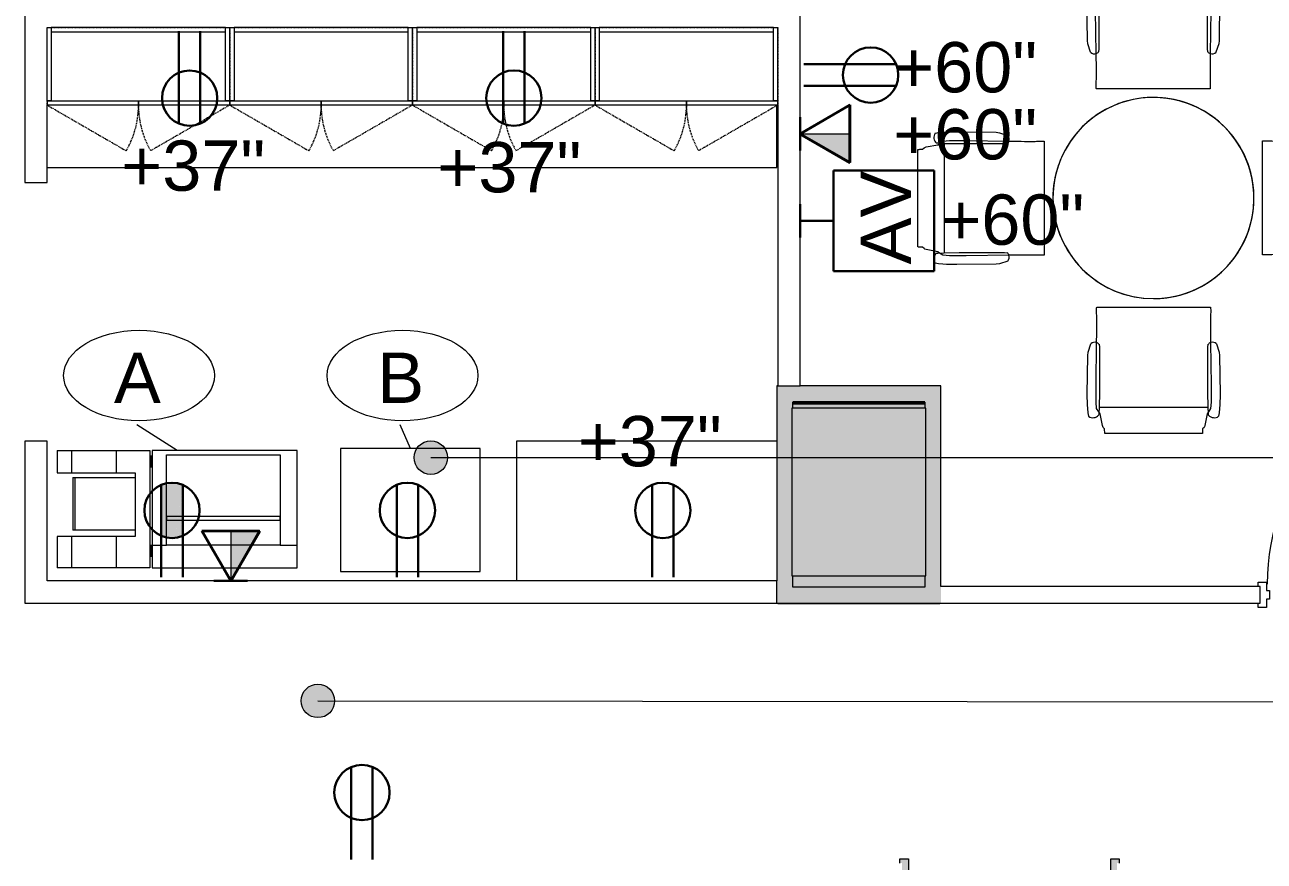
# Model space of a CAD drawing. Header units: inches. Extents: x 416 to 2283, y -56 to 1824.
# Drawn here: x 1859.1 to 2081, y 234.9 to 384.6 of the extents above; entities that cross this region are included whole.
import ezdxf

# ---------------------------------------------------------------- set-up
doc = ezdxf.new("R2010")
doc.units = ezdxf.units.IN
doc.header["$MEASUREMENT"] = 0
doc.linetypes.add('Dash', pattern=[0.25, 0.125, -0.125])
doc.linetypes.add('Hidden', pattern=[0.28125, 0.1875, -0.09375])
for name, color, linetype, lineweight in [('A-ANNO-NOTE', 131, 'Continuous', 13), ('A-AREA-IDEN', 2, 'Continuous', 9), ('A-DOOR', 31, 'Continuous', 13), ('A-WALL', 113, 'Continuous', 9), ('A-WALL-PATT', 111, 'Continuous', 13), ('E-ELEC-FIXT-IDEN', 2, 'Continuous', 9), ('I-FURN', 30, 'Continuous', 9), ('I-WALL', 2, 'Continuous', 13), ('Orbis - Background_dwg', 8, 'Continuous', 9), ('Orbis_BB$0$A-Wall-Exst', 7, 'Continuous', 9), ('Orbis_BB$0$TI_Grid_E957150$0$S-02-COLS-CONC', 50, 'Continuous', 50), ('Orbis_BB$0$TI_Grid_E957150$0$S-04-COLS-CONC', 50, 'Continuous', 50), ('Orbis_BB$0$TI_Grid_E957150$0$S-05-COLS-CONC', 50, 'Continuous', 50), ('Orbis_BB$0$TI_Grid_E957150$0$S-06-COLS-CONC', 50, 'Continuous', 50), ('Orbis_BB$0$TI_Grid_E957150$0$S-07-COLS-CONC', 50, 'Continuous', 50), ('Orbis_BB$0$TI_Grid_E957150$0$S-08-COLS-CONC', 50, 'Continuous', 50), ('Orbis_BB$0$TI_Grid_E957150$0$S-09-COLS-CONC', 50, 'Continuous', 50), ('Orbis_BB$0$TI_Grid_E957150$0$S-11-COLS-CONC', 50, 'Continuous', 50), ('Orbis_BB$0$TI_Grid_E957150$0$S-12-COLS-CONC', 50, 'Continuous', 50), ('Orbis_BB$0$TI_Grid_E957150$0$S-P1-COLS-CONC', 50, 'Continuous', 50), ('Orbis_BB$0$TI_Grid_E957150$0$S-P4-COLS-CONC', 50, 'Continuous', 50), ('Q-CASE', 31, 'Continuous', 13), ('Q-CASE-HDLN', 31, 'Dash', 9), ('Q-SPCQ', 91, 'Continuous', 9), ('Q-SPCQ-IDEN', 132, 'Continuous', 9), ('S-COLS', 52, 'Continuous', 13)]:
    doc.layers.add(name, color=color, linetype=linetype, lineweight=lineweight)
doc.styles.add('Arial_1', font='arial.ttf', dxfattribs={"height": 9})
doc.styles.add('Swis721 Lt BT', font='swissl.ttf', dxfattribs={"height": 9})

# ---------------------------------------------------------------- blocks, each defined once
blk = doc.blocks.new('Concrete-Rectangular-Column - 24 x 30-6914152-Level XX  POWER _ SIGNAL')
at = {"layer": 'S-COLS', "lineweight": 9}
blk.add_hatch(color=7, dxfattribs=at).paths.add_polyline_path([(12, -15), (12, 15), (-12, 15), (-12, -15)], flags=0)
at = {"layer": 'S-COLS', "color": 8, "lineweight": 20}
for p, q in [((12, 15), (-12, 15)), ((-12, 15), (-12, -15)), ((12, -15), (12, 15)), ((-12, -15), (12, -15))]:
    blk.add_line(p, q, dxfattribs=at)
blk = doc.blocks.new('A-Copier-Floor - A-Copier-Floor-4036613-Level XX  POWER _ SIGNAL')
at = {"layer": 'Q-SPCQ'}
for p, q in [((-30.09, 11.47), (-27.49, 11.47)), ((-30.09, 11.47), (-30.09, 7.47)), ((-27.49, 11.47), (-19.49, 11.47)), ((-27.49, 11.47), (-27.49, 7.47)), ((-19.49, 11.47), (-13.49, 11.47)), ((-19.49, 11.47), (-19.49, 7.47)), ((-13.49, 11.47), (-13.49, -9.53)), ((12.91, 11.47), (-13.09, 11.47)), ((-13.09, 11.47), (-13.09, -5.51)), ((12.91, -5.51), (12.91, 11.47)), ((-13.29, 10.49), (-13.29, 8.47)), ((-13.29, 10.49), (-13.1, 10.49)), ((-10.52, -5.51), (-10.52, 10.67)), ((-10.52, 10.67), (9.82, 10.67)), ((9.82, 10.67), (9.82, -5.51)), ((-30.09, 7.47), (-27.49, 7.47)), ((-27.49, 7.47), (-19.49, 7.47)), ((-19.49, 7.47), (-16.13, 7.47)), ((-16.13, 7.47), (-16.13, -3.97)), ((-13.1, 8.47), (-13.29, 8.47)), ((-27.26, 6.6), (-26.84, 6.6)), ((-27.26, 6.6), (-27.26, -2.84)), ((-26.84, 6.6), (-16.13, 6.6)), ((-26.84, -2.84), (-26.84, 6.6)), ((9.82, -0.4), (-10.52, -0.4)), ((-10.52, -0.4), (-10.52, -1.03)), ((-10.52, -1.03), (9.82, -1.03)), ((9.82, -1.03), (9.82, -0.4)), ((-27.49, -3.97), (-30.09, -3.97)), ((-30.09, -3.97), (-30.09, -9.53)), ((-19.49, -3.97), (-27.49, -3.97)), ((-27.49, -3.97), (-27.49, -9.53)), ((-26.84, -2.84), (-27.26, -2.84)), ((-16.13, -2.84), (-26.84, -2.84)), ((-16.13, -3.97), (-19.49, -3.97)), ((-19.49, -3.97), (-19.49, -9.53)), ((-13.29, -5.51), (-13.29, -7.53)), ((-13.29, -5.51), (-13.1, -5.51)), ((-13.09, -5.51), (-10.52, -5.51)), ((-13.09, -5.51), (-13.09, -9.53)), ((9.82, -5.51), (-10.52, -5.51)), ((9.82, -5.51), (12.91, -5.51)), ((12.91, -9.53), (12.91, -5.51)), ((-13.1, -7.53), (-13.29, -7.53)), ((-27.49, -9.53), (-30.09, -9.53)), ((-19.49, -9.53), (-27.49, -9.53)), ((-13.49, -9.53), (-19.49, -9.53)), ((-13.09, -9.53), (12.91, -9.53))]:
    blk.add_line(p, q, dxfattribs=at)
blk = doc.blocks.new('Door - Single - Solid Door-7325350-Level XX  POWER _ SIGNAL')
at = {"layer": 'A-DOOR'}
h = blk.add_hatch(color=250, dxfattribs=at)
h.paths.add_polyline_path([(-15.63, -2.84), (-14.13, -2.84), (-14.13, -1.34), (-13.63, -1.34), (-13.63, 0.16), (-14.13, 0.16), (-14.13, 2.66), (-15.63, 2.66), (-15.63, 1.91), (-15.26, 1.91), (-15.26, -2.09), (-15.63, -2.09)], flags=0)
h.paths.add_polyline_path([(23.62, -2.84), (23.62, -2.09), (23.24, -2.09), (23.24, 1.91), (23.62, 1.91), (23.62, 2.66), (22.12, 2.66), (22.12, 0.16), (21.62, 0.16), (21.62, -1.34), (22.12, -1.34), (22.12, -2.84), (23.24, -2.84)], flags=0)
at = {"layer": 'A-DOOR', "color": 8, "lineweight": 20}
for p, q in [((-15.63, 2.66), (-14.13, 2.66)), ((-15.63, 1.91), (-15.63, 2.66)), ((-14.13, 2.66), (-14.13, 0.16)), ((22.12, 2.66), (23.62, 2.66)), ((22.12, 0.16), (22.12, 2.66)), ((23.62, 2.66), (23.62, 1.91)), ((-14.13, 0.16), (-13.63, 0.16)), ((-13.63, 0.16), (-13.63, -1.34)), ((21.62, 0.16), (22.12, 0.16)), ((21.62, -1.34), (21.62, 0.16)), ((-15.63, -2.84), (-15.63, -2.09)), ((-14.13, -1.34), (-14.13, -2.84)), ((-13.63, -1.34), (-14.13, -1.34)), ((-13.03, -1.87), (-14.01, -2.84)), ((12.42, -27.32), (-13.03, -1.87)), ((22.12, -1.34), (21.62, -1.34)), ((22.12, -2.84), (22.12, -1.34)), ((23.62, -2.09), (23.62, -2.84)), ((-14.13, -2.84), (-15.63, -2.84)), ((-14.01, -2.84), (11.45, -28.29)), ((23.62, -2.84), (22.12, -2.84)), ((11.45, -28.29), (12.42, -27.32))]:
    blk.add_line(p, q, dxfattribs=at)
at = {"layer": 'A-DOOR', "lineweight": 9}
blk.add_arc((-14.01, -2.84), 36, 315, 0.5, dxfattribs=at)
blk = doc.blocks.new('C-Counter Top - ADJ HEIGHT-7508972-Level XX  POWER _ SIGNAL')
at = {"layer": 'Q-CASE', "lineweight": 9}
for p, q in [((-0.66, 0), (-47.26, 0)), ((-47.26, 0), (-47.26, -25))]:
    blk.add_line(p, q, dxfattribs=at)
blk = doc.blocks.new('Door - Single - Solid Door-6976162-Level XX  POWER _ SIGNAL')
at = {"layer": 'A-DOOR', "lineweight": 9}
for p, q in [((-15.63, 2.16), (-14.13, 2.16)), ((-15.63, 1.41), (-15.63, 2.16)), ((-14.13, 2.16), (-14.13, 0.66)), ((-14.13, 0.66), (-13.63, 0.66)), ((-13.63, 0.66), (-13.63, -0.84)), ((21.62, 0.66), (22.12, 0.66)), ((21.62, -0.84), (21.62, 0.66)), ((22.12, 2.16), (23.62, 2.16)), ((22.12, 0.66), (22.12, 2.16)), ((23.62, 2.16), (23.62, 1.41)), ((-15.63, -2.34), (-15.63, -1.59)), ((-14.13, -0.84), (-14.13, -2.34)), ((-13.63, -0.84), (-14.13, -0.84)), ((22.12, -0.84), (21.62, -0.84)), ((22.12, -2.34), (22.12, -0.84)), ((23.62, -1.59), (23.62, -2.34)), ((-14.13, -2.34), (-15.63, -2.34)), ((23.62, -2.34), (22.12, -2.34))]:
    blk.add_line(p, q, dxfattribs=at)
at = {"layer": 'A-DOOR'}
for p, q in [((-12.63, -2.34), (-14.01, -2.34)), ((-14.01, -2.34), (-14.01, -38.34)), ((-12.63, -38.34), (-12.63, -2.34)), ((-14.01, -38.34), (-12.63, -38.34))]:
    blk.add_line(p, q, dxfattribs=at)
at = {"layer": 'A-DOOR', "lineweight": 9}
blk.add_arc((-14.01, -2.34), 36, 270, 0.5, dxfattribs=at)
blk = doc.blocks.new('F - CONF TABLE _ROUND-4 CHAIRS_ - Lam 30Dia Single-Column Base-7296438-Level XX  POWER _ SIGNAL')
at = {"layer": 'I-FURN'}
for p, q in [((-27.3, 35.86), (-26.9, 37.93)), ((-26.9, 37.93), (-26.82, 38.17)), ((-26.82, 38.17), (-26.75, 38.31)), ((-26.75, 38.31), (-26.49, 38.57)), ((-26.44, 39.41), (-9.01, 39.41)), ((-8.95, 38.57), (-8.7, 38.31)), ((-8.7, 38.31), (-8.54, 37.93)), ((-8.54, 37.93), (-8.14, 35.86)), ((-29.52, 34.93), (-29.46, 35.7)), ((-29.46, 35.7), (-29.35, 36.31)), ((-27.93, 34.93), (-27.53, 35.53)), ((-27.57, 36.09), (-27.55, 35.86)), ((-27.55, 35.86), (-27.48, 34.7)), ((-27.53, 35.53), (-27.3, 35.86)), ((-8.14, 35.86), (-7.91, 35.53)), ((-7.96, 34.7), (-7.89, 35.86)), ((-7.91, 35.53), (-7.51, 34.93)), ((-7.89, 35.86), (-7.88, 36.09)), ((-6.1, 36.31), (-5.99, 35.7)), ((-5.99, 35.7), (-5.92, 34.93)), ((-29.6, 32.42), (-29.56, 34.28)), ((-29.56, 34.28), (-29.52, 34.93)), ((-28.03, 33.77), (-27.93, 34.93)), ((-28.03, 30.77), (-28.03, 33.77)), ((-27.48, 34.7), (-27.44, 32.02)), ((-7.96, 34.7), (-27.48, 34.7)), ((-8, 32.02), (-7.96, 34.7)), ((-7.51, 34.93), (-7.41, 33.77)), ((-7.41, 33.77), (-7.41, 30.77)), ((-5.92, 34.93), (-5.89, 34.28)), ((-5.89, 34.28), (-5.84, 32.42)), ((-29.51, 25.42), (-29.6, 32.42)), ((-27.44, 32.02), (-27.44, 23.93)), ((-8, 23.93), (-8, 32.02)), ((-5.84, 32.42), (-5.93, 25.42)), ((-27.93, 23.1), (-28.03, 30.77)), ((-7.41, 30.77), (-7.52, 23.1)), ((-29.45, 24.83), (-29.51, 25.42)), ((-28.96, 23.33), (-29.45, 24.83)), ((-6, 24.83), (-6.49, 23.33)), ((-5.93, 25.42), (-6, 24.83)), ((-27.44, 23.93), (-27.49, 23.43)), ((-7.95, 23.43), (-8, 23.93)), ((-7.55, 16.78), (-27.89, 16.78)), ((-56.75, 8.84), (-56.14, 8.95)), ((-56.14, 8.95), (-55.37, 9.02)), ((-55.37, 9.02), (-54.72, 9.05)), ((-54.72, 9.05), (-52.86, 9.1)), ((-52.86, 9.1), (-45.86, 9)), ((-45.86, 9), (-45.27, 8.94)), ((-45.27, 8.94), (-43.76, 8.45)), ((8.39, 8.52), (9.89, 9.01)), ((9.89, 9.01), (10.49, 9.07)), ((10.49, 9.07), (17.49, 9.17)), ((17.49, 9.17), (19.35, 9.12)), ((19.35, 9.12), (19.99, 9.09)), ((19.99, 9.09), (20.76, 9.02)), ((20.76, 9.02), (21.37, 8.91)), ((-58.37, 6.39), (-56.3, 6.79)), ((-56.3, 7.04), (-56.53, 7.06)), ((-55.14, 6.98), (-56.3, 7.04)), ((-56.3, 6.79), (-55.96, 7.02)), ((-55.96, 7.02), (-55.37, 7.43)), ((-55.37, 7.43), (-54.2, 7.53)), ((-52.45, 6.93), (-55.14, 6.98)), ((-55.14, 6.98), (-55.14, -12.54)), ((-54.2, 7.53), (-51.2, 7.53)), ((-44.37, 6.93), (-52.45, 6.93)), ((-51.2, 7.53), (-43.54, 7.42)), ((-43.87, 6.99), (-44.37, 6.93)), ((-37.21, 7.39), (-37.21, -12.95)), ((1.84, -12.89), (1.84, 7.45)), ((8.17, 7.49), (15.83, 7.6)), ((8.99, 7), (8.5, 7.06)), ((17.08, 7), (8.99, 7)), ((15.83, 7.6), (18.83, 7.6)), ((19.76, 7.04), (17.08, 7)), ((18.83, 7.6), (20, 7.49)), ((20.93, 7.11), (19.76, 7.04)), ((19.76, -12.48), (19.76, 7.04)), ((20, 7.49), (20.59, 7.09)), ((20.59, 7.09), (20.93, 6.86)), ((21.15, 7.13), (20.93, 7.11)), ((20.93, 6.86), (22.99, 6.46)), ((-59.85, -11.5), (-59.85, 5.93)), ((-59.01, 5.99), (-58.75, 6.24)), ((-58.75, 6.24), (-58.37, 6.39)), ((22.99, 6.46), (23.23, 6.38)), ((23.23, 6.38), (23.37, 6.31)), ((23.37, 6.31), (23.63, 6.05)), ((24.48, 6), (24.48, -11.43)), ((-58.75, -11.81), (-59.01, -11.55)), ((-58.61, -11.88), (-58.75, -11.81)), ((-58.37, -11.96), (-58.61, -11.88)), ((-56.3, -12.36), (-58.37, -11.96)), ((-56.53, -12.63), (-56.3, -12.61)), ((-55.97, -12.59), (-56.3, -12.36)), ((-56.3, -12.61), (-55.14, -12.54)), ((-55.37, -12.99), (-55.97, -12.59)), ((-54.2, -13.1), (-55.37, -12.99)), ((-55.14, -12.54), (-52.45, -12.5)), ((-51.2, -13.1), (-54.2, -13.1)), ((-52.45, -12.5), (-44.37, -12.5)), ((-43.54, -12.99), (-51.2, -13.1)), ((-44.37, -12.5), (-43.87, -12.56)), ((15.83, -13.03), (8.17, -12.92)), ((8.5, -12.49), (8.99, -12.43)), ((8.99, -12.43), (17.08, -12.43)), ((18.83, -13.03), (15.83, -13.03)), ((17.08, -12.43), (19.76, -12.48)), ((20, -12.93), (18.83, -13.03)), ((19.76, -12.48), (20.93, -12.54)), ((20.59, -12.52), (20, -12.93)), ((20.93, -12.29), (20.59, -12.52)), ((22.99, -11.89), (20.93, -12.29)), ((20.93, -12.54), (21.15, -12.56)), ((23.37, -11.74), (22.99, -11.89)), ((23.63, -11.49), (23.37, -11.74)), ((-56.14, -14.52), (-56.75, -14.41)), ((-55.37, -14.59), (-56.14, -14.52)), ((-54.72, -14.62), (-55.37, -14.59)), ((-52.86, -14.67), (-54.72, -14.62)), ((-45.86, -14.57), (-52.86, -14.67)), ((-45.27, -14.51), (-45.86, -14.57)), ((-43.76, -14.02), (-45.27, -14.51)), ((9.89, -14.44), (8.39, -13.95)), ((10.49, -14.5), (9.89, -14.44)), ((17.49, -14.6), (10.49, -14.5)), ((19.35, -14.55), (17.49, -14.6)), ((19.99, -14.52), (19.35, -14.55)), ((20.76, -14.45), (19.99, -14.52)), ((21.37, -14.34), (20.76, -14.45)), ((-27.82, -22.28), (-7.48, -22.28)), ((-29.38, -30.33), (-28.89, -28.83)), ((-27.97, -36.27), (-27.86, -28.6)), ((-7.45, -28.6), (-7.34, -36.27)), ((-6.42, -28.83), (-5.93, -30.33)), ((-29.54, -37.92), (-29.44, -30.92)), ((-29.44, -30.92), (-29.38, -30.33)), ((-27.42, -28.93), (-27.37, -29.43)), ((-27.37, -29.43), (-27.37, -37.52)), ((-7.93, -29.43), (-7.88, -28.93)), ((-7.93, -37.52), (-7.93, -29.43)), ((-5.93, -30.33), (-5.87, -30.92)), ((-5.87, -30.92), (-5.77, -37.92)), ((-27.97, -39.27), (-27.97, -36.27)), ((-27.37, -37.52), (-27.41, -40.2)), ((-7.89, -40.2), (-7.93, -37.52)), ((-7.34, -36.27), (-7.34, -39.27)), ((-29.49, -39.78), (-29.54, -37.92)), ((-29.45, -40.43), (-29.49, -39.78)), ((-27.86, -40.43), (-27.97, -39.27)), ((-7.34, -39.27), (-7.44, -40.43)), ((-5.82, -39.78), (-5.85, -40.43)), ((-5.77, -37.92), (-5.82, -39.78)), ((-29.39, -41.2), (-29.45, -40.43)), ((-29.28, -41.81), (-29.39, -41.2)), ((-27.46, -41.03), (-27.86, -40.43)), ((-27.48, -41.36), (-27.5, -41.59)), ((-27.41, -40.2), (-27.48, -41.36)), ((-27.23, -41.36), (-27.46, -41.03)), ((-27.41, -40.2), (-7.89, -40.2)), ((-26.83, -43.43), (-27.23, -41.36)), ((-8.08, -41.36), (-8.48, -43.43)), ((-7.85, -41.03), (-8.08, -41.36)), ((-7.83, -41.36), (-7.89, -40.2)), ((-7.44, -40.43), (-7.85, -41.03)), ((-7.81, -41.59), (-7.83, -41.36)), ((-5.92, -41.2), (-6.03, -41.81)), ((-5.85, -40.43), (-5.92, -41.2)), ((-26.68, -43.81), (-26.83, -43.43)), ((-26.42, -44.07), (-26.68, -43.81)), ((-8.63, -43.81), (-8.88, -44.07)), ((-8.55, -43.67), (-8.63, -43.81)), ((-8.48, -43.43), (-8.55, -43.67)), ((-8.94, -44.91), (-26.37, -44.91))]:
    blk.add_line(p, q, dxfattribs=at)
for centre, radius, start, end in [((-28.58, 35.24), 1.32, 40.065, 125.935), ((-6.87, 35.24), 1.32, 54.065, 139.935), ((-28.24, 24.18), 1.12, 229.743, 286.0891), ((-28.15, 23.85), 0.781, 286.8466, 327.6782), ((-7.29, 23.85), 0.781, 212.3218, 253.1534), ((-7.21, 24.18), 1.12, 253.9109, 310.257), ((-17.69, -2.75), 18, 0, 180), ((-17.69, -2.75), 18, 360, 180), ((-17.69, -2.75), 18, 94.7368, 180), ((-17.69, -2.75), 18, 75.7895, 94.7368), ((-17.69, -2.75), 18, 66.3158, 75.7895), ((-17.69, -2.75), 18, 9.4737, 66.3158), ((20.31, 8.14), 1.32, 310.065, 35.935), ((-55.68, 8.07), 1.32, 144.065, 229.935), ((-44.29, 7.65), 0.781, 302.3218, 343.1534), ((-44.61, 7.73), 1.12, 343.9109, 40.257), ((9.24, 7.8), 1.12, 139.743, 196.0891), ((8.91, 7.72), 0.781, 196.8466, 237.6782), ((-17.69, -2.75), 18, 0, 9.4737), ((-17.69, -2.75), 18, 180, 0), ((-17.69, -2.75), 18, 180, 189.4737), ((-17.69, -2.75), 18, 180, 255.7895), ((-17.69, -2.75), 18, 198.9474, 360), ((-17.69, -2.75), 18, 322.1053, 0), ((-17.69, -2.75), 18, 189.4737, 198.9474), ((-55.68, -13.64), 1.32, 130.065, 215.935), ((-44.29, -13.22), 0.781, 16.8466, 57.6782), ((-44.61, -13.3), 1.12, 319.743, 16.0891), ((9.24, -13.23), 1.12, 163.9109, 220.257), ((8.91, -13.15), 0.781, 122.3218, 163.1534), ((20.31, -13.57), 1.32, 324.065, 49.935), ((-17.69, -2.75), 18, 255.7895, 322.1053), ((-28.17, -29.68), 1.12, 73.9109, 130.257), ((-28.08, -29.35), 0.781, 32.3218, 73.1534), ((-7.22, -29.35), 0.781, 106.8466, 147.6782), ((-7.14, -29.68), 1.12, 49.743, 106.0891), ((-28.51, -40.74), 1.32, 234.065, 319.935), ((-6.8, -40.74), 1.32, 220.065, 305.935)]:
    blk.add_arc(centre, radius, start, end, dxfattribs=at)
for points, knots in [([(-26.49, 38.57), (-26.49, 38.62), (-26.49, 38.76), (-26.48, 38.94), (-26.48, 39.09), (-26.47, 39.19), (-26.46, 39.28), (-26.45, 39.34), (-26.45, 39.39), (-26.44, 39.41), (-26.44, 39.41)], [-1, -1, -1, -1, -0.888889, -0.666667, -0.555556, -0.444444, -0.333333, -0.222222, -0.111111, 0, 0, 0, 0]), ([(-9.01, 39.41), (-9, 39.41), (-9, 39.39), (-8.99, 39.34), (-8.98, 39.25), (-8.96, 39.03), (-8.95, 38.76), (-8.95, 38.57)], [-1, -1, -1, -1, -0.888889, -0.777778, -0.666667, -0.444444, 0, 0, 0, 0]), ([(-27.89, 16.78), (-27.9, 16.78), (-27.92, 16.85), (-27.94, 17.15), (-27.94, 17.48), (-27.94, 17.64), (-27.94, 17.72)], [-1, -1, -1, -1, -0.727273, -0.363636, -0.181818, 0, 0, 0, 0]), ([(-7.51, 17.72), (-7.51, 17.6), (-7.5, 17.39), (-7.51, 17.16), (-7.52, 17.02), (-7.52, 16.94), (-7.53, 16.87), (-7.54, 16.81), (-7.54, 16.78), (-7.55, 16.78), (-7.55, 16.78)], [-1, -1, -1, -1, -0.727273, -0.545455, -0.454545, -0.363636, -0.272727, -0.181818, -0.090909, 0, 0, 0, 0]), ([(-38.15, 7.43), (-38.04, 7.43), (-37.83, 7.43), (-37.59, 7.43), (-37.46, 7.42), (-37.37, 7.42), (-37.3, 7.41), (-37.25, 7.4), (-37.22, 7.39), (-37.21, 7.39), (-37.21, 7.39)], [-1, -1, -1, -1, -0.727273, -0.545455, -0.454545, -0.363636, -0.272727, -0.181818, -0.090909, 0, 0, 0, 0]), ([(1.84, 7.45), (1.84, 7.46), (1.91, 7.48), (2.21, 7.5), (2.54, 7.5), (2.7, 7.5), (2.78, 7.5)], [-1, -1, -1, -1, -0.727273, -0.363636, -0.181818, 0, 0, 0, 0]), ([(-59.85, 5.93), (-59.84, 5.93), (-59.83, 5.94), (-59.78, 5.95), (-59.69, 5.96), (-59.47, 5.98), (-59.2, 5.98), (-59.01, 5.99)], [-1, -1, -1, -1, -0.888889, -0.777778, -0.666667, -0.444444, 0, 0, 0, 0]), ([(23.63, 6.05), (23.68, 6.05), (23.82, 6.05), (24, 6.05), (24.15, 6.04), (24.25, 6.03), (24.34, 6.03), (24.41, 6.02), (24.45, 6.01), (24.47, 6), (24.48, 6)], [-1, -1, -1, -1, -0.888889, -0.666667, -0.555556, -0.444444, -0.333333, -0.222222, -0.111111, 0, 0, 0, 0]), ([(-59.01, -11.55), (-59.06, -11.55), (-59.2, -11.55), (-59.37, -11.55), (-59.53, -11.54), (-59.63, -11.53), (-59.71, -11.53), (-59.78, -11.52), (-59.83, -11.51), (-59.84, -11.5), (-59.85, -11.5)], [-1, -1, -1, -1, -0.888889, -0.666667, -0.555556, -0.444444, -0.333333, -0.222222, -0.111111, 0, 0, 0, 0]), ([(-37.21, -12.95), (-37.21, -12.96), (-37.29, -12.98), (-37.59, -13), (-37.91, -13), (-38.08, -13), (-38.15, -13)], [-1, -1, -1, -1, -0.727273, -0.363636, -0.181818, 0, 0, 0, 0]), ([(2.78, -12.93), (2.66, -12.93), (2.45, -12.93), (2.22, -12.93), (2.08, -12.92), (2, -12.92), (1.93, -12.91), (1.88, -12.9), (1.84, -12.89), (1.84, -12.89), (1.84, -12.89)], [-1, -1, -1, -1, -0.727273, -0.545455, -0.454545, -0.363636, -0.272727, -0.181818, -0.090909, 0, 0, 0, 0]), ([(24.48, -11.43), (24.47, -11.43), (24.45, -11.44), (24.41, -11.45), (24.32, -11.46), (24.1, -11.48), (23.82, -11.48), (23.63, -11.49)], [-1, -1, -1, -1, -0.888889, -0.777778, -0.666667, -0.444444, 0, 0, 0, 0]), ([(-27.87, -23.22), (-27.87, -23.1), (-27.87, -22.89), (-27.87, -22.66), (-27.86, -22.52), (-27.85, -22.44), (-27.85, -22.37), (-27.84, -22.31), (-27.83, -22.28), (-27.83, -22.28), (-27.82, -22.28)], [-1, -1, -1, -1, -0.727273, -0.545455, -0.454545, -0.363636, -0.272727, -0.181818, -0.090909, 0, 0, 0, 0]), ([(-7.48, -22.28), (-7.47, -22.28), (-7.46, -22.35), (-7.44, -22.65), (-7.44, -22.98), (-7.44, -23.14), (-7.44, -23.22)], [-1, -1, -1, -1, -0.727273, -0.363636, -0.181818, 0, 0, 0, 0]), ([(-26.37, -44.91), (-26.37, -44.91), (-26.38, -44.89), (-26.39, -44.84), (-26.4, -44.75), (-26.41, -44.53), (-26.42, -44.26), (-26.42, -44.07)], [-1, -1, -1, -1, -0.888889, -0.777778, -0.666667, -0.444444, 0, 0, 0, 0]), ([(-8.88, -44.07), (-8.88, -44.12), (-8.89, -44.26), (-8.89, -44.44), (-8.9, -44.59), (-8.9, -44.69), (-8.91, -44.78), (-8.92, -44.84), (-8.93, -44.89), (-8.94, -44.91), (-8.94, -44.91)], [-1, -1, -1, -1, -0.888889, -0.666667, -0.555556, -0.444444, -0.333333, -0.222222, -0.111111, 0, 0, 0, 0])]:
    blk.add_open_spline(points, degree=3, knots=knots, dxfattribs=at)
for points in [[(-27.89, 18.69), (-27.89, 19.43), (-27.9, 20.91), (-27.92, 22.37), (-27.93, 23.1)], [(-7.52, 23.1), (-7.53, 22.37), (-7.54, 20.91), (-7.55, 19.43), (-7.56, 18.69)], [(-27.94, 17.72), (-27.93, 17.88), (-27.91, 18.21), (-27.9, 18.53), (-27.89, 18.69)], [(-7.56, 18.69), (-7.55, 18.53), (-7.53, 18.21), (-7.52, 17.88), (-7.51, 17.72)], [(-43.54, 7.42), (-42.81, 7.41), (-41.34, 7.4), (-39.87, 7.39), (-39.12, 7.38)], [(-39.12, 7.38), (-38.96, 7.39), (-38.64, 7.41), (-38.32, 7.42), (-38.15, 7.43)], [(2.78, 7.5), (2.94, 7.49), (3.27, 7.48), (3.59, 7.46), (3.75, 7.45)], [(3.75, 7.45), (4.49, 7.45), (5.97, 7.46), (7.44, 7.48), (8.17, 7.49)], [(-39.12, -12.95), (-39.87, -12.95), (-41.34, -12.96), (-42.81, -12.98), (-43.54, -12.99)], [(-38.15, -13), (-38.32, -12.99), (-38.64, -12.98), (-38.96, -12.96), (-39.12, -12.95)], [(3.75, -12.88), (3.59, -12.89), (3.27, -12.91), (2.94, -12.92), (2.78, -12.93)], [(8.17, -12.92), (7.44, -12.91), (5.97, -12.9), (4.49, -12.89), (3.75, -12.88)], [(-27.82, -24.19), (-27.83, -24.03), (-27.84, -23.71), (-27.86, -23.38), (-27.87, -23.22)], [(-27.86, -28.6), (-27.85, -27.87), (-27.83, -26.41), (-27.82, -24.93), (-27.82, -24.19)], [(-7.44, -23.22), (-7.45, -23.38), (-7.46, -23.71), (-7.48, -24.03), (-7.49, -24.19)], [(-7.49, -24.19), (-7.48, -24.93), (-7.47, -26.41), (-7.46, -27.87), (-7.45, -28.6)]]:
    blk.add_open_spline(points, degree=3, dxfattribs=at)
blk = doc.blocks.new('C-Counter Top - ADJ HEIGHT-7313666-Level XX  POWER _ SIGNAL')
at = {"layer": 'Q-CASE', "lineweight": 9}
for p, q in [((83.34, -25), (83.34, -13.86)), ((-47.26, -25), (83.34, -25))]:
    blk.add_line(p, q, dxfattribs=at)
blk = doc.blocks.new('CW Cupbd Ohead - 23_5_h x 13 7_8_d - 2 Doors - 1 Shelf-7492704-Level XX  POWER _ SIGNAL')
at = {"layer": 'Q-CASE', "lineweight": 9}
for p, q in [((2, -2.36), (2.75, -2.36)), ((2, -15.45), (2, -2.36)), ((2.75, -2.36), (2.75, -15.45)), ((33.94, -2.36), (2.75, -2.36)), ((2.75, -3.11), (33.94, -3.11)), ((33.94, -2.36), (34.69, -2.36)), ((33.94, -15.45), (33.94, -2.36)), ((34.69, -15.45), (34.69, -2.36)), ((2, -15.45), (18.34, -15.45)), ((2, -15.45), (2, -16.24)), ((2.75, -15.45), (2, -15.45)), ((18.34, -16.24), (18.34, -15.45)), ((18.34, -15.45), (34.69, -15.45)), ((18.34, -15.45), (18.34, -16.24)), ((34.69, -15.45), (33.94, -15.45)), ((34.69, -16.24), (34.69, -15.45)), ((18.34, -16.24), (2, -16.24)), ((34.69, -16.24), (18.34, -16.24))]:
    blk.add_line(p, q, dxfattribs=at)
at = {"layer": 'Q-CASE', "linetype": 'Hidden', "lineweight": 9}
for p, q in [((2, -16.24), (16.15, -24.41)), ((34.69, -16.24), (20.53, -24.41))]:
    blk.add_line(p, q, dxfattribs=at)
for centre, start, end in [((2, -16.24), 330, 0.5), ((34.69, -16.24), 179.5, 210)]:
    blk.add_arc(centre, 16.35, start, end, dxfattribs=at)
at = {"layer": 'Q-CASE-HDLN'}
for p, q in [((2, -16.24), (2, -2.36)), ((2, -2.36), (34.69, -2.36)), ((34.69, -2.36), (34.69, -16.24)), ((34.69, -16.24), (2, -16.24))]:
    blk.add_line(p, q, dxfattribs=at)
blk = doc.blocks.new('Specialty Equipment 1 - Specialty Equipment 1-7509606-Level XX  POWER _ SIGNAL')
at = {"layer": 'Q-SPCQ'}
for p, q in [((1940.63, 308.79), (1915.63, 308.79)), ((1915.63, 308.79), (1915.63, 286.79)), ((1940.63, 286.79), (1940.63, 308.79)), ((1915.63, 286.79), (1940.63, 286.79))]:
    blk.add_line(p, q, dxfattribs=at)
blk = doc.blocks.new('Orbis - Background_dwg__U60-7347740-Level XX  POWER _ SIGNAL')
at = {"layer": 'Orbis_BB$0$TI_Grid_E957150$0$S-12-COLS-CONC'}
blk.add_line((12728.48, 1122.91), (12704.86, 1122.91), dxfattribs=at)
blk = doc.blocks.new('Orbis - Background_dwg_Orbis_BB-7347761-Level XX  POWER _ SIGNAL')
at = {"layer": 'Orbis_BB$0$A-Wall-Exst'}
h = blk.add_hatch(color=256, dxfattribs=at)
h.paths.add_polyline_path([(12731.18, 1086.91), (12731.18, 1087.03), (12702.18, 1087.03), (12702.18, 1086.91), (12728.68, 1086.91)], flags=0)
h.paths.add_polyline_path([(12714.66, 1089.9), (12728.48, 1089.9), (12728.48, 1091.91), (12704.86, 1091.91), (12704.86, 1089.9)], flags=0)
h.paths.add_polyline_path([(12706.17, 1121.91), (12728.48, 1121.91), (12728.48, 1123.03), (12704.86, 1123.03), (12704.86, 1121.91)], flags=0)
h.paths.add_polyline_path([(12705.24, 1325.28), (12705.76, 1325.28), (12705.76, 1338.9), (12704.97, 1338.9), (12704.97, 1325.28)], flags=0)
h.paths.add_polyline_path([(12730.35, 1325.28), (12730.35, 1330.88), (12729.76, 1330.88), (12729.76, 1325.28)], flags=0)
h.paths.add_polyline_path([(12729.76, 1342.88), (12730.35, 1342.88), (12730.35, 1348.47), (12729.76, 1348.47), (12729.76, 1347.89)], flags=0)
h.paths.add_polyline_path([(12704.97, 1351.35), (12733.16, 1351.35), (12733.16, 1351.41), (12702.16, 1351.41), (12702.16, 1351.35)], flags=0)
at = {"layer": 'Orbis_BB$0$A-Wall-Exst', "flags": 128}
blk.add_lwpolyline([(12731.18, 1087.03), (12731.18, 1086.91), (12702.18, 1086.91), (12702.18, 1087.03)], dxfattribs=at)
at = {"layer": 'Orbis_BB$0$TI_Grid_E957150$0$S-02-COLS-CONC'}
blk.add_line((12728.48, 1122.91), (12704.86, 1122.91), dxfattribs=at)
at = {"layer": 'Orbis_BB$0$TI_Grid_E957150$0$S-04-COLS-CONC'}
blk.add_line((12704.86, 1122.91), (12728.48, 1122.91), dxfattribs=at)
at = {"layer": 'Orbis_BB$0$TI_Grid_E957150$0$S-05-COLS-CONC'}
blk.add_line((12704.86, 1122.91), (12728.48, 1122.91), dxfattribs=at)
at = {"layer": 'Orbis_BB$0$TI_Grid_E957150$0$S-06-COLS-CONC'}
blk.add_line((12704.86, 1122.91), (12728.48, 1122.91), dxfattribs=at)
at = {"layer": 'Orbis_BB$0$TI_Grid_E957150$0$S-07-COLS-CONC'}
blk.add_line((12704.86, 1122.91), (12728.48, 1122.91), dxfattribs=at)
at = {"layer": 'Orbis_BB$0$TI_Grid_E957150$0$S-08-COLS-CONC'}
blk.add_line((12728.48, 1122.91), (12704.86, 1122.91), dxfattribs=at)
at = {"layer": 'Orbis_BB$0$TI_Grid_E957150$0$S-09-COLS-CONC'}
blk.add_line((12728.48, 1122.91), (12704.86, 1122.91), dxfattribs=at)
at = {"layer": 'Orbis_BB$0$TI_Grid_E957150$0$S-11-COLS-CONC'}
blk.add_line((12728.48, 1122.91), (12704.86, 1122.91), dxfattribs=at)
at = {"layer": 'Orbis_BB$0$TI_Grid_E957150$0$S-P1-COLS-CONC'}
blk.add_line((12728.48, 1122.91), (12704.86, 1122.91), dxfattribs=at)
at = {"layer": 'Orbis_BB$0$TI_Grid_E957150$0$S-P4-COLS-CONC'}
blk.add_line((12704.86, 1122.91), (12728.48, 1122.91), dxfattribs=at)
blk.add_blockref('Orbis - Background_dwg__U60-7347740-Level XX  POWER _ SIGNAL', (0, 0))
blk = doc.blocks.new('Orbis - Background_dwg-7329766-Level XX  POWER _ SIGNAL')
blk.add_blockref('Orbis - Background_dwg_Orbis_BB-7347761-Level XX  POWER _ SIGNAL', (-10708.29, -805.94))
blk = doc.blocks.new('Appliance_Specialty Equipment Tag - Standard-3515593-Level XX  POWER _ SIGNAL')
at = {"layer": 'Q-SPCQ-IDEN'}
blk.add_ellipse((-0.0499, 0.0037), major_axis=(-0.1406, 0), ratio=0.600473, dxfattribs=at)

msp = doc.modelspace()

# ---------------------------------------------------------------- hatches: boundary and pattern name
at = {"layer": 'A-ANNO-NOTE', "lineweight": 9}
for points in [[(2006.74, 359.91), (2006.74, 365.06), (1997.81, 365.06), (2000.82, 363.33)], [(1883.53, 293.15), (1887.36, 302.22), (1883.53, 302.23), (1883.53, 297.64)], [(1883.62, 293.11), (1887.36, 302.22), (1883.53, 293.15)], [(1887.36, 302.22), (1887.18, 302.3), (1883.62, 302.28)], [(1883.71, 293.07), (1887.36, 302.22), (1883.62, 293.11)], [(1883.8, 293.04), (1887.36, 302.22), (1883.71, 293.07)], [(1883.8, 302.35), (1886.52, 302.52), (1884.85, 302.62)], [(1887.18, 302.3), (1886.52, 302.52), (1883.8, 302.35)], [(1883.89, 293.01), (1887.36, 302.22), (1883.8, 293.04)], [(1883.99, 292.98), (1887.36, 302.22), (1883.89, 293.01)], [(1884.08, 292.95), (1887.36, 302.22), (1883.99, 292.98)], [(1884.18, 292.92), (1887.36, 302.22), (1884.08, 292.95)], [(1884.27, 292.9), (1887.36, 302.22), (1884.18, 292.92)], [(1884.37, 292.88), (1887.36, 302.22), (1884.27, 292.9)], [(1884.46, 292.86), (1887.36, 302.22), (1884.37, 292.88)], [(1884.56, 292.84), (1887.36, 302.22), (1884.46, 292.86)], [(1884.66, 292.82), (1887.36, 302.22), (1884.56, 292.84)], [(1884.76, 292.81), (1887.36, 302.22), (1884.66, 292.82)], [(1884.85, 292.79), (1887.36, 302.22), (1884.76, 292.81)], [(1886.52, 302.52), (1885.15, 302.64), (1884.85, 302.62)], [(1884.95, 292.78), (1887.36, 302.22), (1884.85, 292.79)], [(1885.05, 292.77), (1887.36, 302.22), (1884.95, 292.78)], [(1885.15, 292.77), (1887.36, 302.22), (1885.05, 292.77)], [(1886.52, 302.52), (1885.44, 302.65), (1885.15, 302.64)], [(1885.25, 292.76), (1887.36, 302.22), (1885.15, 292.77)], [(1885.34, 292.76), (1887.36, 302.22), (1885.25, 292.76)], [(1885.44, 292.76), (1887.36, 302.22), (1885.34, 292.76)], [(1886.52, 302.52), (1885.84, 302.63), (1885.44, 302.65)], [(1885.44, 292.76), (1885.54, 292.76), (1887.36, 302.22), (1886.43, 297.64)], [(1885.54, 292.76), (1885.64, 292.76), (1887.36, 302.22), (1886.48, 297.64)], [(1885.64, 292.76), (1885.74, 292.77), (1887.36, 302.22), (1886.53, 297.64)], [(1885.74, 292.77), (1885.84, 292.77), (1887.36, 302.22), (1886.57, 297.64)], [(1885.84, 292.77), (1885.93, 292.78), (1887.36, 302.22), (1886.62, 297.64)], [(1885.93, 292.78), (1886.03, 292.79), (1887.36, 302.22), (1886.67, 297.64)], [(1886.03, 292.79), (1886.13, 292.81), (1887.36, 302.22), (1886.71, 297.64)], [(1886.13, 292.81), (1886.23, 292.82), (1887.36, 302.22), (1886.76, 297.64)], [(1886.23, 292.82), (1886.32, 292.84), (1887.36, 302.22), (1886.81, 297.64)], [(1886.32, 292.84), (1886.42, 292.86), (1887.36, 302.22), (1886.85, 297.64)], [(1886.42, 292.86), (1886.52, 292.88), (1887.36, 302.22), (1886.9, 297.64)], [(1886.52, 292.88), (1886.61, 292.9), (1887.36, 302.22), (1886.95, 297.64)], [(1886.61, 292.9), (1886.71, 292.92), (1887.36, 302.22), (1886.99, 297.64)], [(1886.71, 292.92), (1886.8, 292.95), (1887.36, 302.22), (1887.04, 297.64)], [(1886.8, 292.95), (1886.9, 292.98), (1887.36, 302.22), (1887.08, 297.64)], [(1886.9, 292.98), (1886.99, 293.01), (1887.36, 302.22), (1887.13, 297.64)], [(1886.99, 293.01), (1887.08, 293.04), (1887.36, 302.22), (1887.18, 297.64)], [(1887.08, 293.04), (1887.18, 293.07), (1887.36, 302.22), (1887.22, 297.64)], [(1887.18, 293.07), (1887.27, 293.11), (1887.36, 302.22), (1887.27, 297.64)], [(1887.27, 293.11), (1887.36, 293.15), (1887.36, 302.22), (1887.31, 297.64)], [(1895.99, 285.03), (1901.15, 293.96), (1895.99, 293.96)]]:
    msp.add_hatch(color=256, dxfattribs=at).paths.add_polyline_path(points, flags=0)
at = {"layer": 'A-AREA-IDEN'}
h = msp.add_hatch(color=256, dxfattribs=at)
edge = h.paths.add_edge_path(flags=0)
edge.add_arc((1931.77, 307.15), 3, 0, 360)
h = msp.add_hatch(color=256, dxfattribs=at)
edge = h.paths.add_edge_path(flags=0)
edge.add_arc((1911.55, 263.61), 3, 0, 360)
at = {"layer": 'A-WALL-PATT', "lineweight": 9}
for points in [[(1996.57, 317.09), (2023.07, 317.09), (2023.07, 319.97), (1993.69, 319.97), (1993.69, 317.09), (1996.39, 317.09)], [(1996.39, 283.97), (1996.57, 283.97), (1996.57, 285.97), (1996.39, 285.97), (1996.39, 315.97), (1996.57, 315.97), (1996.57, 317.09), (1993.69, 317.09), (1993.69, 283.97)], [(2020.39, 281.09), (2023.07, 281.09), (2023.07, 317.09), (2020.19, 317.09), (2020.19, 315.97), (2020.39, 315.97), (2020.39, 285.97), (2020.19, 285.97), (2020.19, 281.09)], [(2017.37, 281.09), (2020.19, 281.09), (2020.19, 283.97), (1993.69, 283.97), (1993.69, 281.09), (2010.37, 281.09)]]:
    msp.add_hatch(color=7, dxfattribs=at).paths.add_polyline_path(points, flags=0)

# ---------------------------------------------------------------- linework, layer by layer
at = {"layer": 'A-ANNO-NOTE', "lineweight": 30}
for p, q in [((1886.68, 383.44), (1886.68, 366.91)), ((1890.51, 383.44), (1890.51, 366.91)), ((1890.51, 383.44), (1890.51, 366.91)), ((1944.72, 383.45), (1944.72, 366.92)), ((1948.55, 383.45), (1948.55, 366.92)), ((1948.55, 383.45), (1948.55, 366.92)), ((1998.53, 377.53), (2015.06, 377.53)), ((1998.53, 377.53), (2015.06, 377.53)), ((1998.53, 373.69), (2015.06, 373.69)), ((1997.81, 365.06), (2006.74, 370.22)), ((1997.88, 365.1), (2006.81, 370.26)), ((2006.74, 370.22), (2006.74, 359.91)), ((2006.81, 370.26), (2006.81, 359.95)), ((1997.88, 362.1), (1997.88, 368.1)), ((1997.81, 365.06), (2006.74, 359.91)), ((1997.88, 365.1), (2006.81, 359.95)), ((2003.88, 358.53), (2003.88, 340.53)), ((2021.88, 358.53), (2003.88, 358.53)), ((2021.88, 340.53), (2021.88, 358.53)), ((1997.88, 346.53), (1997.88, 352.53)), ((1997.88, 349.53), (2003.88, 349.53)), ((2003.88, 340.53), (2021.88, 340.53)), ((1883.53, 285.75), (1883.53, 302.27)), ((1883.53, 285.75), (1883.53, 302.27)), ((1887.36, 285.75), (1887.36, 302.27)), ((1925.66, 285.75), (1925.66, 302.27)), ((1925.66, 285.75), (1925.66, 302.27)), ((1929.5, 285.75), (1929.5, 302.27)), ((1971.37, 285.75), (1971.37, 302.27)), ((1975.2, 285.75), (1975.2, 302.27)), ((1975.2, 285.75), (1975.2, 302.27)), ((1895.95, 285.09), (1890.79, 294.03)), ((1890.79, 294.03), (1901.11, 294.03)), ((1895.99, 285.03), (1890.83, 293.96)), ((1890.83, 293.96), (1901.15, 293.96)), ((1895.95, 285.09), (1901.11, 294.03)), ((1895.99, 285.03), (1901.15, 293.96)), ((1898.95, 285.09), (1892.95, 285.09)), ((1917.53, 235.25), (1917.53, 251.77)), ((1917.53, 235.25), (1917.53, 251.77)), ((1921.36, 235.25), (1921.36, 251.77))]:
    msp.add_line(p, q, dxfattribs=at)
at = {"layer": 'A-ANNO-NOTE', "lineweight": 9}
for p, q in [((1997.81, 365.06), (2006.74, 359.91)), ((2006.74, 365.06), (1997.81, 365.06)), ((2006.74, 359.91), (2006.74, 365.06)), ((1883.53, 302.23), (1883.53, 293.15)), ((1887.36, 293.15), (1887.36, 302.22)), ((1895.99, 285.03), (1901.15, 293.96)), ((1901.15, 293.96), (1895.99, 293.96)), ((1895.99, 293.96), (1895.99, 285.03))]:
    msp.add_line(p, q, dxfattribs=at)
at = {"layer": 'A-ANNO-NOTE', "lineweight": 30}
for centre in [(2010.49, 375.61), (1888.6, 371.48), (1946.64, 371.49), (1885.44, 297.71), (1927.58, 297.71), (1973.29, 297.71), (1919.44, 247.21)]:
    msp.add_circle(centre, 4.95, dxfattribs=at)
at = {"layer": 'A-ANNO-NOTE', "lineweight": 9}
for centre, radius, start, end in [((1885.42, 298.15), 4.5, 64.5156, 114.9234), ((1885.44, 297.71), 4.95, 247.2244, 292.7756)]:
    msp.add_arc(centre, radius, start, end, dxfattribs=at)
at = {"layer": 'A-AREA-IDEN'}
for p, q in [((1931.77, 307.15), (2232.96, 307.15)), ((1911.55, 263.61), (2233.45, 263.25))]:
    msp.add_line(p, q, dxfattribs=at)
for centre in [(1931.77, 307.15), (1911.55, 263.61)]:
    msp.add_circle(centre, 3, dxfattribs=at)
at = {"layer": 'A-WALL', "lineweight": 13}
msp.add_line((1993.69, 281.09), (1993.69, 285.09), dxfattribs=at)
at = {"layer": 'I-WALL'}
for p, q in [((1997.88, 319.97), (1997.88, 416.5)), ((1859.09, 393.84), (1859.09, 356.41)), ((1863.09, 356.41), (1863.09, 370.23)), ((1993.88, 370.23), (1993.88, 319.97)), ((1859.09, 356.41), (1863.09, 356.41)), ((1993.88, 319.97), (1997.88, 319.97)), ((1859.09, 310.09), (1859.09, 281.09)), ((1863.09, 310.09), (1859.09, 310.09)), ((1863.09, 285.09), (1863.09, 310.09)), ((1993.69, 285.09), (1863.09, 285.09)), ((2080.24, 284.09), (2023.07, 284.09)), ((2080.24, 281.09), (2080.24, 284.09)), ((1859.09, 281.09), (1993.69, 281.09)), ((2023.07, 281.09), (2080.24, 281.09))]:
    msp.add_line(p, q, dxfattribs=at)
at = {"layer": 'I-WALL', "color": 8, "lineweight": 20}
for p, q in [((1993.88, 319.97), (1993.69, 319.97)), ((1993.69, 319.97), (1993.69, 285.09)), ((2023.07, 319.97), (1997.88, 319.97)), ((2023.07, 284.09), (2023.07, 319.97)), ((1996.57, 317.09), (2020.19, 317.09)), ((1996.57, 315.97), (1996.57, 317.09)), ((2020.19, 317.09), (2020.19, 315.97)), ((1996.57, 283.97), (1996.57, 285.97)), ((2020.19, 285.97), (2020.19, 283.97)), ((2020.19, 283.97), (1996.57, 283.97)), ((1993.69, 281.09), (2023.07, 281.09))]:
    msp.add_line(p, q, dxfattribs=at)
at = {"layer": 'Q-SPCQ-IDEN'}
for p, q in [((1886.38, 308.45), (1879.14, 313.03)), ((1928.13, 308.79), (1926.29, 313.03))]:
    msp.add_line(p, q, dxfattribs=at)

# ---------------------------------------------------------------- block references
at = {"layer": 'A-DOOR', "rotation": 180}
msp.add_blockref('Door - Single - Solid Door-6976162-Level XX  POWER _ SIGNAL', (2103.49, 282.5), dxfattribs=at)
at = {"layer": 'A-DOOR'}
msp.add_blockref('Door - Single - Solid Door-7325350-Level XX  POWER _ SIGNAL', (2031.38, 232.68), dxfattribs=at)
at = {"layer": 'I-FURN', "rotation": 89.99999999999886}
msp.add_blockref('F - CONF TABLE _ROUND-4 CHAIRS_ - Lam 30Dia Single-Column Base-7296438-Level XX  POWER _ SIGNAL', (2058.37, 371.29), dxfattribs=at)
at = {"layer": 'Orbis - Background_dwg', "color": 7}
msp.add_blockref('Orbis - Background_dwg-7329766-Level XX  POWER _ SIGNAL', (0, 0), dxfattribs=at)
at = {"layer": 'Q-CASE', "lineweight": 9}
for name, p in [('CW Cupbd Ohead - 23_5_h x 13 7_8_d - 2 Doors - 1 Shelf-7492704-Level XX  POWER _ SIGNAL', (1861.09, 386.47)), ('CW Cupbd Ohead - 23_5_h x 13 7_8_d - 2 Doors - 1 Shelf-7492704-Level XX  POWER _ SIGNAL', (1893.79, 386.47)), ('CW Cupbd Ohead - 23_5_h x 13 7_8_d - 2 Doors - 1 Shelf-7492704-Level XX  POWER _ SIGNAL', (1926.49, 386.47)), ('CW Cupbd Ohead - 23_5_h x 13 7_8_d - 2 Doors - 1 Shelf-7492704-Level XX  POWER _ SIGNAL', (1959.18, 386.47)), ('C-Counter Top - ADJ HEIGHT-7313666-Level XX  POWER _ SIGNAL', (1910.35, 384.09)), ('C-Counter Top - ADJ HEIGHT-7508972-Level XX  POWER _ SIGNAL', (1994.35, 310.09))]:
    msp.add_blockref(name, p, dxfattribs=at)
at = {"layer": 'Q-SPCQ'}
for name, p in [('A-Copier-Floor - A-Copier-Floor-4036613-Level XX  POWER _ SIGNAL', (1894.96, 296.98)), ('Specialty Equipment 1 - Specialty Equipment 1-7509606-Level XX  POWER _ SIGNAL', (0, 0))]:
    msp.add_blockref(name, p, dxfattribs=at)
at = {"layer": 'Q-SPCQ-IDEN', "xscale": 95.99999999999994, "yscale": 95.99999999999994, "zscale": 95.99999999999994}
for p in [(1884.33, 321.47), (1931.49, 321.47)]:
    msp.add_blockref('Appliance_Specialty Equipment Tag - Standard-3515593-Level XX  POWER _ SIGNAL', p, dxfattribs=at)
at = {"layer": 'S-COLS', "lineweight": 9}
msp.add_blockref('Concrete-Rectangular-Column - 24 x 30-6914152-Level XX  POWER _ SIGNAL', (2008.39, 300.97), dxfattribs=at)

# ---------------------------------------------------------------- texts
at = {"layer": 'A-ANNO-NOTE', "lineweight": 9, "insert": (1932.94, 363.62), "char_height": 9, "width": 33.33, "attachment_point": 1, "style": 'Swis721 Lt BT'}
msp.add_mtext('+37"', dxfattribs=at)
at = {"layer": 'A-ANNO-NOTE', "lineweight": 9, "insert": (2008.7, 341.72), "char_height": 9, "width": 18.18, "attachment_point": 1, "rotation": 90, "style": 'Swis721 Lt BT'}
msp.add_mtext('AV', dxfattribs=at)
at = {"layer": 'E-ELEC-FIXT-IDEN', "char_height": 9, "width": 33.33, "attachment_point": 1, "style": 'Swis721 Lt BT'}
for s, insert in [('+60"', (2014.53, 381.51)), ('+60"', (2014.53, 369.51)), ('+37"', (1876.36, 363.9)), ('+60"', (2022.97, 354.24)), ('+37"', (1958.07, 314.59))]:
    msp.add_mtext(s, dxfattribs=dict(at, insert=insert))
at = {"layer": 'Q-SPCQ-IDEN', "char_height": 9, "width": 10.302, "attachment_point": 1, "style": 'Arial_1'}
for s, insert in [('A', (1875.05, 325.93)), ('B', (1922.2, 325.93))]:
    msp.add_mtext(s, dxfattribs=dict(at, insert=insert))

doc.saveas('drawing.dxf')
